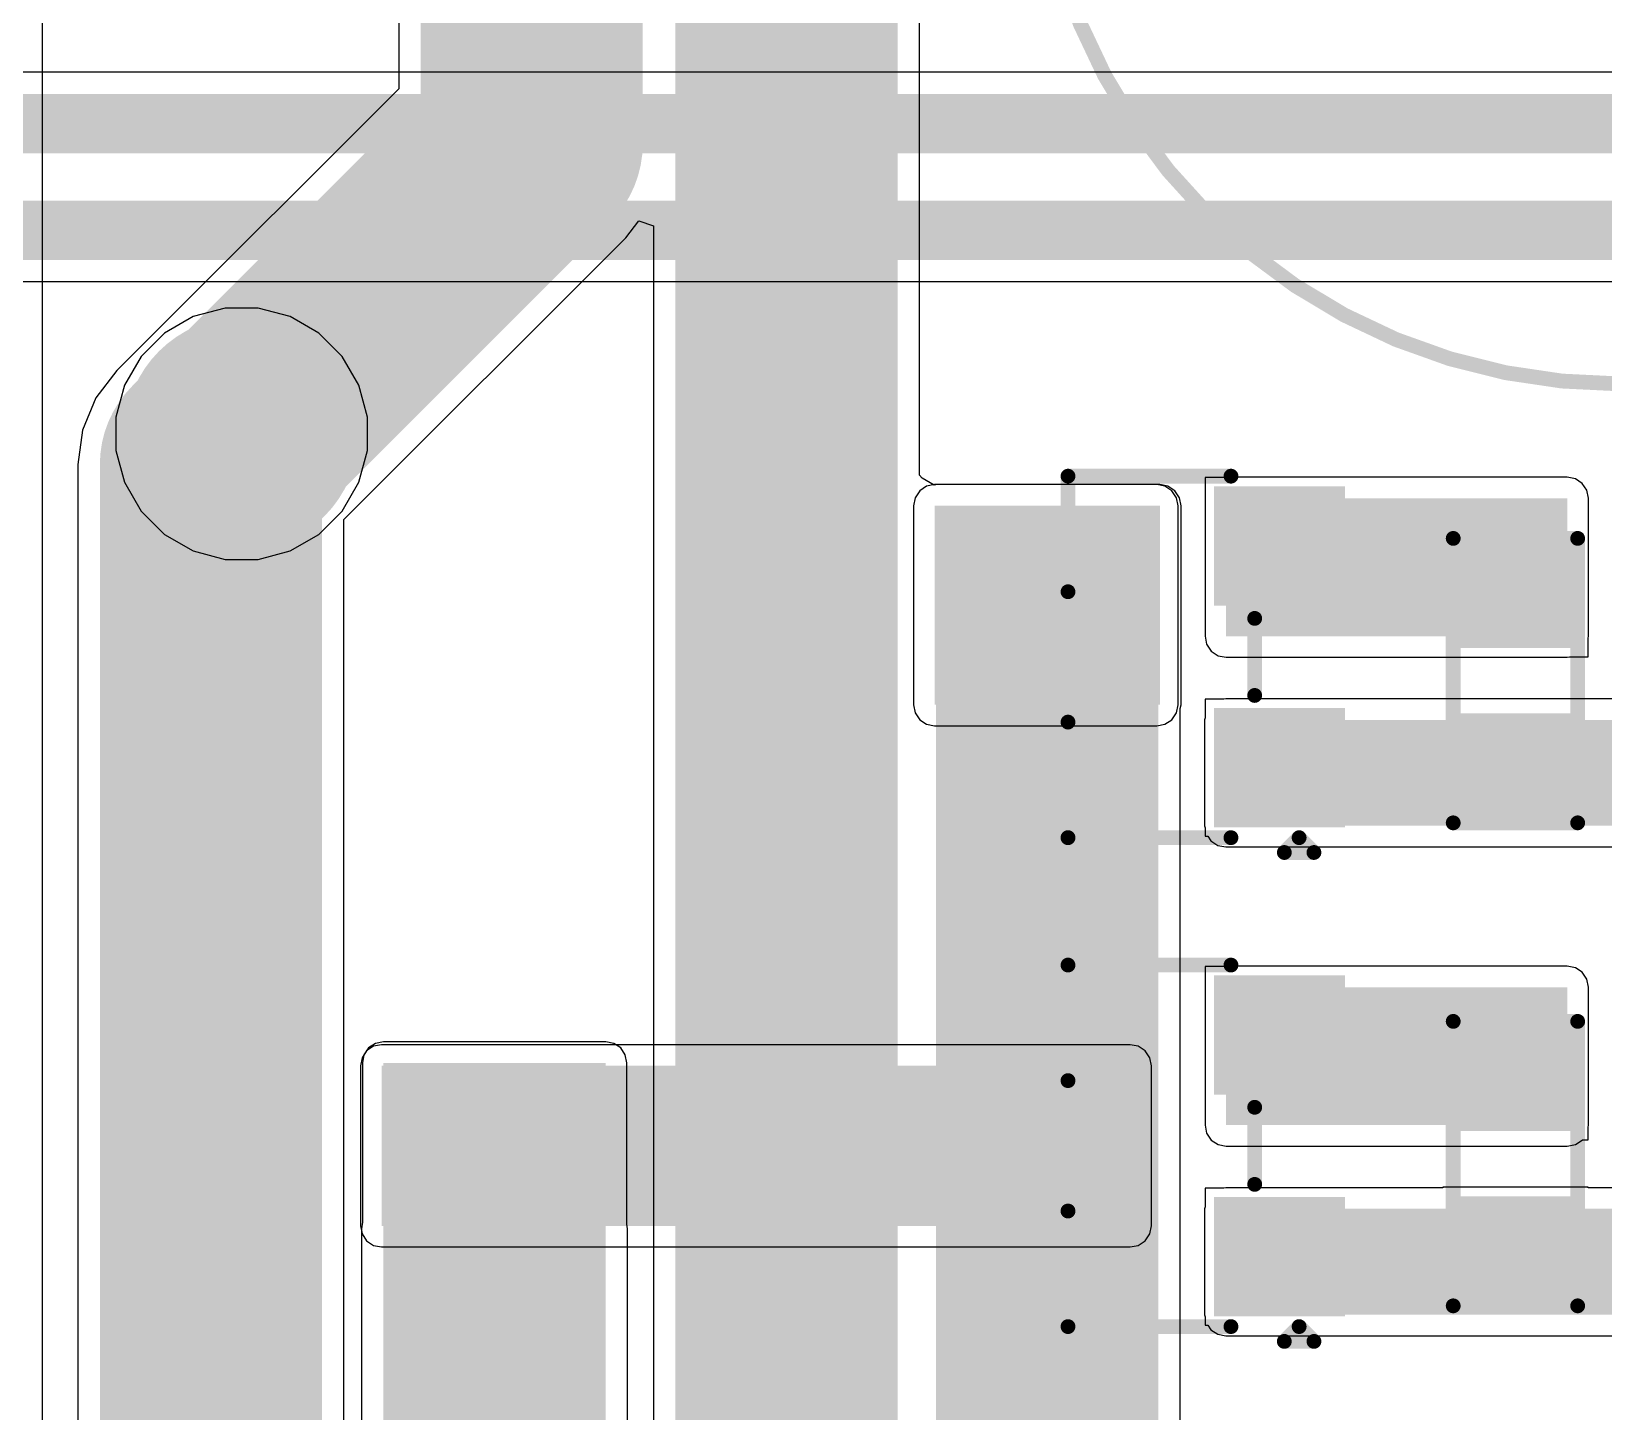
# Model space of a CAD drawing. Header units: millimetres. Extents: x -0.16 to 4.85, y -0.01 to 3.83.
# Drawn here: x 1.885 to 2.416, y 2.1 to 2.566 of the extents above; entities that cross this region are included whole.
import ezdxf

# ---------------------------------------------------------------- set-up
doc = ezdxf.new("R2010")
doc.units = ezdxf.units.MM
doc.header["$MEASUREMENT"] = 0
for name, color, linetype in [('BottomLayer', 5, 'Continuous'), ('BottomSolder', 6, 'Continuous'), ('MultiLayer', 9, 'Continuous'), ('PadHoleLayer', 156, 'Continuous'), ('TopLayer', 1, 'Continuous'), ('TopOverlay', 2, 'Continuous'), ('TopPaste', 8, 'Continuous'), ('TopSolder', 216, 'Continuous'), ('ViaHoleLayer', 16, 'Continuous')]:
    doc.layers.add(name, color=color, linetype=linetype)

# ---------------------------------------------------------------- blocks, each defined once
blk = doc.blocks.new('PE3817_M_12V_0V_12V_15')
at = {"layer": 'BottomLayer'}
h = blk.add_hatch(color=5, dxfattribs=at)
edge = h.paths.add_edge_path()
edge.add_arc((0.49213, -0.3937), 0.03543, 0, 360)
at = {"layer": 'BottomSolder'}
h = blk.add_hatch(color=6, dxfattribs=at)
edge = h.paths.add_edge_path()
edge.add_arc((0.49213, -0.3937), 0.03943, 0, 360)
at = {"layer": 'MultiLayer'}
h = blk.add_hatch(color=9, dxfattribs=at)
edge = h.paths.add_edge_path()
edge.add_arc((0.49213, -0.3937), 0.03543, 0, 360)
at = {"layer": 'PadHoleLayer'}
h = blk.add_hatch(color=156, dxfattribs=at)
edge = h.paths.add_edge_path()
edge.add_arc((0.49213, -0.3937), 0.01969, 0, 360)
at = {"layer": 'TopLayer'}
h = blk.add_hatch(color=1, dxfattribs=at)
edge = h.paths.add_edge_path()
edge.add_arc((0.49213, -0.3937), 0.03543, 0, 360)
at = {"layer": 'TopSolder'}
h = blk.add_hatch(color=216, dxfattribs=at)
edge = h.paths.add_edge_path()
edge.add_arc((0.49213, -0.3937), 0.03943, 0, 360)
at = {"layer": 'TopOverlay', "const_width": 0.005}
blk.add_lwpolyline([(0.68113, -0.80709), (0.68113, 0.80709)], dxfattribs=at)
blk = doc.blocks.new('GR1V471M1013_19')
at = {"layer": 'BottomLayer'}
h = blk.add_hatch(color=5, dxfattribs=at)
edge = h.paths.add_edge_path()
edge.add_arc((-0.09843, 0), 0.03937, 0, 360)
h = blk.add_hatch(color=5, dxfattribs=at)
edge = h.paths.add_edge_path()
edge.add_arc((0.09843, 0), 0.03937, 0, 360)
at = {"layer": 'BottomSolder'}
h = blk.add_hatch(color=6, dxfattribs=at)
edge = h.paths.add_edge_path()
edge.add_arc((-0.09843, 0), 0.04337, 0, 360)
h = blk.add_hatch(color=6, dxfattribs=at)
edge = h.paths.add_edge_path()
edge.add_arc((0.09843, 0), 0.04337, 0, 360)
at = {"layer": 'MultiLayer'}
h = blk.add_hatch(color=9, dxfattribs=at)
edge = h.paths.add_edge_path()
edge.add_arc((-0.09843, 0), 0.03937, 0, 360)
h = blk.add_hatch(color=9, dxfattribs=at)
edge = h.paths.add_edge_path()
edge.add_arc((0.09843, 0), 0.03937, 0, 360)
at = {"layer": 'PadHoleLayer'}
h = blk.add_hatch(color=156, dxfattribs=at)
edge = h.paths.add_edge_path()
edge.add_arc((-0.09843, 0), 0.01969, 0, 360)
h = blk.add_hatch(color=156, dxfattribs=at)
edge = h.paths.add_edge_path()
edge.add_arc((0.09843, 0), 0.01969, 0, 360)
at = {"layer": 'TopLayer'}
h = blk.add_hatch(color=1, dxfattribs=at)
edge = h.paths.add_edge_path()
edge.add_arc((-0.09843, 0), 0.03937, 0, 360)
h = blk.add_hatch(color=1, dxfattribs=at)
edge = h.paths.add_edge_path()
edge.add_arc((0.09843, 0), 0.03937, 0, 360)
at = {"layer": 'TopSolder'}
h = blk.add_hatch(color=216, dxfattribs=at)
edge = h.paths.add_edge_path()
edge.add_arc((-0.09843, 0), 0.04337, 0, 360)
h = blk.add_hatch(color=216, dxfattribs=at)
edge = h.paths.add_edge_path()
edge.add_arc((0.09843, 0), 0.04337, 0, 360)
at = {"layer": 'TopOverlay'}
for points, const_width in [([(0.19685, 0, 1), (-0.19685, 0, 1)], 0.005), ([(-0.10263, 0.07699, 1), (-0.10013, 0.07699, 1)], 0.0025), ([(-0.11663, 0.06299, 1), (-0.11413, 0.06299, 1)], 0.0025), ([(-0.08863, 0.06299, 1), (-0.08613, 0.06299, 1)], 0.0025), ([(-0.10263, 0.04899, 1), (-0.10013, 0.04899, 1)], 0.0025), ([(-0.1981, 0, 1), (-0.1956, 0, 1)], 0.0025), ([(0.1956, 0, 1), (0.1981, 0, 1)], 0.0025)]:
    blk.add_lwpolyline(points, format="xyb", close=True, dxfattribs=dict(at, const_width=const_width))
at = {"layer": 'TopOverlay', "const_width": 0.005}
for points in [[(-0.10138, 0.07699), (-0.10138, 0.04899)], [(-0.08738, 0.06299), (-0.11538, 0.06299)]]:
    blk.add_lwpolyline(points, dxfattribs=at)
blk = doc.blocks.new('RES_0603_63')
at = {"layer": 'TopLayer'}
for points in [[(-0.015, 0.0175), (-0.015, -0.0175), (-0.045, -0.0175), (-0.045, 0.0175)], [(0.045, 0.0175), (0.045, -0.0175), (0.015, -0.0175), (0.015, 0.0175)]]:
    blk.add_hatch(color=1, dxfattribs=at).paths.add_polyline_path(points)
at = {"layer": 'TopPaste'}
for points in [[(-0.015, 0.0175), (-0.015, -0.0175), (-0.045, -0.0175), (-0.045, 0.0175)], [(0.045, 0.0175), (0.045, -0.0175), (0.015, -0.0175), (0.015, 0.0175)]]:
    blk.add_hatch(color=8, dxfattribs=at).paths.add_polyline_path(points)
at = {"layer": 'TopSolder'}
for points in [[(-0.011, 0.0215), (-0.011, -0.0215), (-0.049, -0.0215), (-0.049, 0.0215)], [(0.049, 0.0215), (0.049, -0.0215), (0.011, -0.0215), (0.011, 0.0215)]]:
    blk.add_hatch(color=216, dxfattribs=at).paths.add_polyline_path(points)
at = {"layer": 'TopOverlay', "const_width": 0.005}
for points in [[(-0.048, 0.021), (-0.048, -0.021)], [(-0.048, 0.021), (0.048, 0.021)], [(0.048, 0.021), (0.048, -0.021)], [(-0.048, -0.021), (0.048, -0.021)]]:
    blk.add_lwpolyline(points, dxfattribs=at)
at = {"layer": 'TopOverlay', "const_width": 0.0025}
for points in [[(-0.04925, 0.021, 1), (-0.04675, 0.021, 1)], [(-0.04925, 0.021, 1), (-0.04675, 0.021, 1)], [(0.04675, 0.021, 1), (0.04925, 0.021, 1)], [(0.04675, 0.021, 1), (0.04925, 0.021, 1)], [(-0.04925, -0.021, 1), (-0.04675, -0.021, 1)], [(-0.04925, -0.021, 1), (-0.04675, -0.021, 1)], [(0.04675, -0.021, 1), (0.04925, -0.021, 1)], [(0.04675, -0.021, 1), (0.04925, -0.021, 1)]]:
    blk.add_lwpolyline(points, format="xyb", close=True, dxfattribs=at)
blk = doc.blocks.new('RES_0603_67')
at = {"layer": 'TopLayer'}
for points in [[(-0.015, 0.0175), (-0.015, -0.0175), (-0.045, -0.0175), (-0.045, 0.0175)], [(0.045, 0.0175), (0.045, -0.0175), (0.015, -0.0175), (0.015, 0.0175)]]:
    blk.add_hatch(color=1, dxfattribs=at).paths.add_polyline_path(points)
at = {"layer": 'TopPaste'}
for points in [[(-0.015, 0.0175), (-0.015, -0.0175), (-0.045, -0.0175), (-0.045, 0.0175)], [(0.045, 0.0175), (0.045, -0.0175), (0.015, -0.0175), (0.015, 0.0175)]]:
    blk.add_hatch(color=8, dxfattribs=at).paths.add_polyline_path(points)
at = {"layer": 'TopSolder'}
for points in [[(-0.011, 0.0215), (-0.011, -0.0215), (-0.049, -0.0215), (-0.049, 0.0215)], [(0.049, 0.0215), (0.049, -0.0215), (0.011, -0.0215), (0.011, 0.0215)]]:
    blk.add_hatch(color=216, dxfattribs=at).paths.add_polyline_path(points)
at = {"layer": 'TopOverlay', "const_width": 0.005}
for points in [[(-0.048, 0.021), (-0.048, -0.021)], [(-0.048, 0.021), (0.048, 0.021)], [(0.048, 0.021), (0.048, -0.021)], [(-0.048, -0.021), (0.048, -0.021)]]:
    blk.add_lwpolyline(points, dxfattribs=at)
at = {"layer": 'TopOverlay', "const_width": 0.0025}
for points in [[(-0.04925, 0.021, 1), (-0.04675, 0.021, 1)], [(-0.04925, 0.021, 1), (-0.04675, 0.021, 1)], [(0.04675, 0.021, 1), (0.04925, 0.021, 1)], [(0.04675, 0.021, 1), (0.04925, 0.021, 1)], [(-0.04925, -0.021, 1), (-0.04675, -0.021, 1)], [(-0.04925, -0.021, 1), (-0.04675, -0.021, 1)], [(0.04675, -0.021, 1), (0.04925, -0.021, 1)], [(0.04675, -0.021, 1), (0.04925, -0.021, 1)]]:
    blk.add_lwpolyline(points, format="xyb", close=True, dxfattribs=at)
blk = doc.blocks.new('SOT_23_75')
at = {"layer": 'TopLayer'}
for points in [[(-0.01614, 0.05748), (0.01614, 0.05748), (0.01614, 0.02126), (-0.01614, 0.02126)], [(-0.05354, -0.02126), (-0.02126, -0.02126), (-0.02126, -0.05748), (-0.05354, -0.05748)], [(0.02126, -0.02126), (0.05354, -0.02126), (0.05354, -0.05748), (0.02126, -0.05748)]]:
    blk.add_hatch(color=1, dxfattribs=at).paths.add_polyline_path(points)
at = {"layer": 'TopPaste'}
for points in [[(-0.01614, 0.05748), (0.01614, 0.05748), (0.01614, 0.02126), (-0.01614, 0.02126)], [(-0.05354, -0.02126), (-0.02126, -0.02126), (-0.02126, -0.05748), (-0.05354, -0.05748)], [(0.02126, -0.02126), (0.05354, -0.02126), (0.05354, -0.05748), (0.02126, -0.05748)]]:
    blk.add_hatch(color=8, dxfattribs=at).paths.add_polyline_path(points)
at = {"layer": 'TopSolder'}
for points in [[(-0.02014, 0.06148), (0.02014, 0.06148), (0.02014, 0.01726), (-0.02014, 0.01726)], [(-0.05754, -0.01726), (-0.01726, -0.01726), (-0.01726, -0.06148), (-0.05754, -0.06148)], [(0.01726, -0.01726), (0.05754, -0.01726), (0.05754, -0.06148), (0.01726, -0.06148)]]:
    blk.add_hatch(color=216, dxfattribs=at).paths.add_polyline_path(points)
at = {"layer": 'TopOverlay', "const_width": 0.005}
for points in [[(-0.061, 0.032), (-0.022, 0.032)], [(-0.061, 0.032), (-0.061, -0.023)], [(0.022, 0.032), (0.061, 0.032)], [(0.061, 0.032), (0.061, -0.023)], [(-0.013, -0.031), (0.013, -0.031)], [(-0.066, -0.041), (-0.066, -0.051)], [(-0.066, -0.041), (-0.061, -0.046)], [(-0.061, -0.046), (-0.066, -0.051)]]:
    blk.add_lwpolyline(points, dxfattribs=at)
at = {"layer": 'TopOverlay', "const_width": 0.0025}
for points in [[(-0.06225, 0.032, 1), (-0.05975, 0.032, 1)], [(-0.06225, 0.032, 1), (-0.05975, 0.032, 1)], [(-0.02325, 0.032, 1), (-0.02075, 0.032, 1)], [(0.02075, 0.032, 1), (0.02325, 0.032, 1)], [(0.05975, 0.032, 1), (0.06225, 0.032, 1)], [(0.05975, 0.032, 1), (0.06225, 0.032, 1)], [(-0.06225, -0.023, 1), (-0.05975, -0.023, 1)], [(0.05975, -0.023, 1), (0.06225, -0.023, 1)], [(-0.01425, -0.031, 1), (-0.01175, -0.031, 1)], [(0.01175, -0.031, 1), (0.01425, -0.031, 1)], [(-0.06725, -0.041, 1), (-0.06475, -0.041, 1)], [(-0.06725, -0.041, 1), (-0.06475, -0.041, 1)], [(-0.06225, -0.046, 1), (-0.05975, -0.046, 1)], [(-0.06225, -0.046, 1), (-0.05975, -0.046, 1)], [(-0.06725, -0.051, 1), (-0.06475, -0.051, 1)], [(-0.06725, -0.051, 1), (-0.06475, -0.051, 1)]]:
    blk.add_lwpolyline(points, format="xyb", close=True, dxfattribs=at)
blk = doc.blocks.new('SOT_23_76')
at = {"layer": 'TopLayer'}
for points in [[(-0.01614, 0.05748), (0.01614, 0.05748), (0.01614, 0.02126), (-0.01614, 0.02126)], [(-0.05354, -0.02126), (-0.02126, -0.02126), (-0.02126, -0.05748), (-0.05354, -0.05748)], [(0.02126, -0.02126), (0.05354, -0.02126), (0.05354, -0.05748), (0.02126, -0.05748)]]:
    blk.add_hatch(color=1, dxfattribs=at).paths.add_polyline_path(points)
at = {"layer": 'TopPaste'}
for points in [[(-0.01614, 0.05748), (0.01614, 0.05748), (0.01614, 0.02126), (-0.01614, 0.02126)], [(-0.05354, -0.02126), (-0.02126, -0.02126), (-0.02126, -0.05748), (-0.05354, -0.05748)], [(0.02126, -0.02126), (0.05354, -0.02126), (0.05354, -0.05748), (0.02126, -0.05748)]]:
    blk.add_hatch(color=8, dxfattribs=at).paths.add_polyline_path(points)
at = {"layer": 'TopSolder'}
for points in [[(-0.02014, 0.06148), (0.02014, 0.06148), (0.02014, 0.01726), (-0.02014, 0.01726)], [(-0.05754, -0.01726), (-0.01726, -0.01726), (-0.01726, -0.06148), (-0.05754, -0.06148)], [(0.01726, -0.01726), (0.05754, -0.01726), (0.05754, -0.06148), (0.01726, -0.06148)]]:
    blk.add_hatch(color=216, dxfattribs=at).paths.add_polyline_path(points)
at = {"layer": 'TopOverlay', "const_width": 0.005}
for points in [[(-0.061, 0.032), (-0.022, 0.032)], [(-0.061, 0.032), (-0.061, -0.023)], [(0.022, 0.032), (0.061, 0.032)], [(0.061, 0.032), (0.061, -0.023)], [(-0.013, -0.031), (0.013, -0.031)], [(-0.066, -0.041), (-0.066, -0.051)], [(-0.066, -0.041), (-0.061, -0.046)], [(-0.061, -0.046), (-0.066, -0.051)]]:
    blk.add_lwpolyline(points, dxfattribs=at)
at = {"layer": 'TopOverlay', "const_width": 0.0025}
for points in [[(-0.06225, 0.032, 1), (-0.05975, 0.032, 1)], [(-0.06225, 0.032, 1), (-0.05975, 0.032, 1)], [(-0.02325, 0.032, 1), (-0.02075, 0.032, 1)], [(0.02075, 0.032, 1), (0.02325, 0.032, 1)], [(0.05975, 0.032, 1), (0.06225, 0.032, 1)], [(0.05975, 0.032, 1), (0.06225, 0.032, 1)], [(-0.06225, -0.023, 1), (-0.05975, -0.023, 1)], [(0.05975, -0.023, 1), (0.06225, -0.023, 1)], [(-0.01425, -0.031, 1), (-0.01175, -0.031, 1)], [(0.01175, -0.031, 1), (0.01425, -0.031, 1)], [(-0.06725, -0.041, 1), (-0.06475, -0.041, 1)], [(-0.06725, -0.041, 1), (-0.06475, -0.041, 1)], [(-0.06225, -0.046, 1), (-0.05975, -0.046, 1)], [(-0.06225, -0.046, 1), (-0.05975, -0.046, 1)], [(-0.06725, -0.051, 1), (-0.06475, -0.051, 1)], [(-0.06725, -0.051, 1), (-0.06475, -0.051, 1)]]:
    blk.add_lwpolyline(points, format="xyb", close=True, dxfattribs=at)

msp = doc.modelspace()

# ---------------------------------------------------------------- hatches: boundary and pattern name
at = {"layer": 'BottomLayer'}
for points in [[(2.266, 2.406), (2.191, 2.406), (2.191, 2.33886), (2.266, 2.33886)], [(2.079, 2.218), (2.004, 2.218), (2.004, 2.15086), (2.079, 2.15086)]]:
    msp.add_hatch(color=5, dxfattribs=at).paths.add_polyline_path(points)
h = msp.add_hatch(color=5, dxfattribs=at)
edge = h.paths.add_edge_path()
edge.add_arc((2.209, 2.39), 0.01181, 0, 360)
h = msp.add_hatch(color=5, dxfattribs=at)
edge = h.paths.add_edge_path()
edge.add_arc((2.247, 2.39), 0.01181, 0, 360)
h = msp.add_hatch(color=5, dxfattribs=at)
edge = h.paths.add_edge_path()
edge.add_arc((2.34437, 2.3884), 0.01181, 0, 360)
h = msp.add_hatch(color=5, dxfattribs=at)
edge = h.paths.add_edge_path()
edge.add_arc((2.34437, 2.2234), 0.01181, 0, 360)
h = msp.add_hatch(color=5, dxfattribs=at)
edge = h.paths.add_edge_path()
edge.add_arc((2.022, 2.189), 0.01181, 0, 360)
h = msp.add_hatch(color=5, dxfattribs=at)
edge = h.paths.add_edge_path()
edge.add_arc((2.06, 2.189), 0.01181, 0, 360)
at = {"layer": 'BottomSolder'}
h = msp.add_hatch(color=6, dxfattribs=at)
edge = h.paths.add_edge_path()
edge.add_arc((2.209, 2.39), 0.01581, 0, 360)
h = msp.add_hatch(color=6, dxfattribs=at)
edge = h.paths.add_edge_path()
edge.add_arc((2.247, 2.39), 0.01581, 0, 360)
h = msp.add_hatch(color=6, dxfattribs=at)
edge = h.paths.add_edge_path()
edge.add_arc((2.34437, 2.3884), 0.01581, 0, 360)
h = msp.add_hatch(color=6, dxfattribs=at)
edge = h.paths.add_edge_path()
edge.add_arc((2.34437, 2.2234), 0.01581, 0, 360)
h = msp.add_hatch(color=6, dxfattribs=at)
edge = h.paths.add_edge_path()
edge.add_arc((2.022, 2.189), 0.01581, 0, 360)
h = msp.add_hatch(color=6, dxfattribs=at)
edge = h.paths.add_edge_path()
edge.add_arc((2.06, 2.189), 0.01581, 0, 360)
at = {"layer": 'TopLayer'}
for points in [[(2.19, 2.33886), (2.265, 2.33886), (2.265, 2.406), (2.19, 2.406)], [(2.28837, 2.362), (2.4035, 2.362), (2.4035, 2.40852), (2.28837, 2.40852)], [(2.28826, 2.298), (2.4635, 2.298), (2.4635, 2.33374), (2.28826, 2.33374)], [(2.28837, 2.197), (2.4035, 2.197), (2.4035, 2.24352), (2.28837, 2.24352)], [(2.00337, 2.163), (2.256, 2.163), (2.256, 2.217), (2.00337, 2.217)], [(2.25377, 2.16437), (2.25377, 2.21537), (2.16263, 2.21537), (2.16263, 2.16437)], [(2.28826, 2.133), (2.4635, 2.133), (2.4635, 2.16874), (2.28826, 2.16874)]]:
    msp.add_hatch(color=1, dxfattribs=at).paths.add_polyline_path(points)
h = msp.add_hatch(color=1, dxfattribs=at)
edge = h.paths.add_edge_path()
edge.add_arc((2.209, 2.39), 0.01181, 0, 360)
h = msp.add_hatch(color=1, dxfattribs=at)
edge = h.paths.add_edge_path()
edge.add_arc((2.247, 2.39), 0.01181, 0, 360)
h = msp.add_hatch(color=1, dxfattribs=at)
edge = h.paths.add_edge_path()
edge.add_arc((2.34437, 2.3884), 0.01181, 0, 360)
h = msp.add_hatch(color=1, dxfattribs=at)
edge = h.paths.add_edge_path()
edge.add_arc((2.34437, 2.2234), 0.01181, 0, 360)
h = msp.add_hatch(color=1, dxfattribs=at)
edge = h.paths.add_edge_path()
edge.add_arc((2.022, 2.189), 0.01181, 0, 360)
h = msp.add_hatch(color=1, dxfattribs=at)
edge = h.paths.add_edge_path()
edge.add_arc((2.06, 2.189), 0.01181, 0, 360)
at = {"layer": 'TopSolder'}
h = msp.add_hatch(color=216, dxfattribs=at)
edge = h.paths.add_edge_path()
edge.add_arc((2.209, 2.39), 0.01581, 0, 360)
h = msp.add_hatch(color=216, dxfattribs=at)
edge = h.paths.add_edge_path()
edge.add_arc((2.247, 2.39), 0.01581, 0, 360)
h = msp.add_hatch(color=216, dxfattribs=at)
edge = h.paths.add_edge_path()
edge.add_arc((2.34437, 2.3884), 0.01581, 0, 360)
h = msp.add_hatch(color=216, dxfattribs=at)
edge = h.paths.add_edge_path()
edge.add_arc((2.34437, 2.2234), 0.01581, 0, 360)
h = msp.add_hatch(color=216, dxfattribs=at)
edge = h.paths.add_edge_path()
edge.add_arc((2.022, 2.189), 0.01581, 0, 360)
h = msp.add_hatch(color=216, dxfattribs=at)
edge = h.paths.add_edge_path()
edge.add_arc((2.06, 2.189), 0.01581, 0, 360)
at = {"layer": 'ViaHoleLayer'}
h = msp.add_hatch(color=16, dxfattribs=at)
edge = h.paths.add_edge_path()
edge.add_arc((2.209, 2.39), 0.00591, 0, 360)
h = msp.add_hatch(color=16, dxfattribs=at)
edge = h.paths.add_edge_path()
edge.add_arc((2.247, 2.39), 0.00591, 0, 360)
h = msp.add_hatch(color=16, dxfattribs=at)
edge = h.paths.add_edge_path()
edge.add_arc((2.34437, 2.3884), 0.00591, 0, 360)
h = msp.add_hatch(color=16, dxfattribs=at)
edge = h.paths.add_edge_path()
edge.add_arc((2.34437, 2.2234), 0.00591, 0, 360)
h = msp.add_hatch(color=16, dxfattribs=at)
edge = h.paths.add_edge_path()
edge.add_arc((2.022, 2.189), 0.00591, 0, 360)
h = msp.add_hatch(color=16, dxfattribs=at)
edge = h.paths.add_edge_path()
edge.add_arc((2.06, 2.189), 0.00591, 0, 360)

# ---------------------------------------------------------------- linework, layer by layer
at = {"layer": 'BottomLayer'}
for p, q in [((2.00912, 3.373), (2.00912, 2.54676)), ((1.88888, 0.34576), (1.88888, 3.08698)), ((2.18488, 2.41635), (2.18488, 2.72341)), ((2.00912, 2.54676), (1.92439, 2.46204)), ((2.08574, 2.49644), (2.09012, 2.50214)), ((2.09012, 2.50214), (2.09512, 2.50044)), ((2.09512, 2.50044), (2.09512, 1.76924)), ((1.99066, 2.40136), (2.08574, 2.49644)), ((1.92439, 2.46204), (1.91404, 2.45169)), ((1.91404, 2.45169), (1.9069, 2.44239)), ((1.9069, 2.44239), (1.90242, 2.43157)), ((1.90242, 2.43157), (1.90089, 2.41995)), ((1.90089, 2.41995), (1.90089, 0.59818)), ((2.18577, 2.41536), (2.18488, 2.41635)), ((2.18988, 2.41292), (2.18577, 2.41536)), ((2.191, 2.41314), (2.18988, 2.41292)), ((2.266, 2.41314), (2.191, 2.41314)), ((2.26873, 2.41259), (2.266, 2.41314)), ((2.27105, 2.41105), (2.26873, 2.41259)), ((2.27259, 2.40873), (2.27105, 2.41105)), ((2.27314, 2.406), (2.27259, 2.40873)), ((2.27314, 2.33886), (2.27314, 2.406)), ((1.99066, 1.66454), (1.99066, 2.40136)), ((2.27288, 2.33759), (2.27314, 2.33886)), ((2.27288, 1.99511), (2.27288, 2.33759)), ((1.99895, 2.22305), (1.99741, 2.22073)), ((2.00127, 2.22459), (1.99895, 2.22305)), ((2.004, 2.22514), (2.00127, 2.22459)), ((2.079, 2.22514), (2.004, 2.22514)), ((2.08173, 2.22459), (2.079, 2.22514)), ((2.08405, 2.22305), (2.08173, 2.22459)), ((2.08559, 2.22073), (2.08405, 2.22305)), ((1.99741, 2.22073), (1.99686, 2.218)), ((1.99686, 2.218), (1.99686, 2.1642)), ((2.08614, 2.218), (2.08559, 2.22073)), ((2.08614, 2.16355), (2.08614, 2.218)), ((1.99686, 2.1642), (1.99657, 2.162)), ((1.99657, 2.162), (1.99657, 1.66281)), ((2.08634, 2.162), (2.08614, 2.16355)), ((2.08634, 1.65946), (2.08634, 2.162))]:
    msp.add_line(p, q, dxfattribs=at)
at = {"layer": 'BottomLayer', "const_width": 0.075}
for points in [[(2.054, 2.52817), (2.054, 3.373)], [(2.14, 1.76924), (2.14, 2.742)], [(1.95613, 2.4303), (2.054, 2.52817)], [(1.94578, 2.41995), (1.95613, 2.4303)], [(1.94578, 0.59818), (1.94578, 2.41995)], [(2.228, 1.97652), (2.228, 2.355)], [(2.04146, 1.62206), (2.04146, 2.162)]]:
    msp.add_lwpolyline(points, dxfattribs=at)
at = {"layer": 'BottomLayer', "const_width": 0.0375}
for points in [[(2.03525, 2.52817, 1), (2.07275, 2.52817, 1)], [(2.03525, 2.52817, 1), (2.07275, 2.52817, 1)], [(1.93738, 2.4303, 1), (1.97488, 2.4303, 1)], [(1.93738, 2.4303, 1), (1.97488, 2.4303, 1)], [(1.92703, 2.41995, 1), (1.96453, 2.41995, 1)], [(1.92703, 2.41995, 1), (1.96453, 2.41995, 1)], [(2.20925, 2.355, 1), (2.24675, 2.355, 1)], [(2.02271, 2.162, 1), (2.06021, 2.162, 1)]]:
    msp.add_lwpolyline(points, format="xyb", close=True, dxfattribs=at)
at = {"layer": 'TopLayer'}
for p, q in [((3.325, 2.55233), (1.73731, 2.55233)), ((1.55831, 2.48167), (3.29582, 2.48167)), ((1.95054, 2.47273), (1.93975, 2.46984)), ((1.96171, 2.47273), (1.95054, 2.47273)), ((1.9725, 2.46984), (1.96171, 2.47273)), ((1.93975, 2.46984), (1.93007, 2.46425)), ((1.98218, 2.46425), (1.9725, 2.46984)), ((1.93007, 2.46425), (1.92217, 2.45635)), ((1.99008, 2.45635), (1.98218, 2.46425)), ((1.92217, 2.45635), (1.91658, 2.44668)), ((1.99567, 2.44668), (1.99008, 2.45635)), ((1.91658, 2.44668), (1.91369, 2.43589)), ((1.99856, 2.43589), (1.99567, 2.44668)), ((1.91369, 2.43589), (1.91369, 2.42471)), ((1.99856, 2.42471), (1.99856, 2.43589)), ((1.91369, 2.42471), (1.91658, 2.41392)), ((1.99567, 2.41392), (1.99856, 2.42471)), ((2.28778, 2.41554), (2.28126, 2.41554)), ((2.28126, 2.41554), (2.28126, 2.40865)), ((2.28837, 2.41566), (2.28778, 2.41554)), ((2.4035, 2.41566), (2.28837, 2.41566)), ((2.40623, 2.41512), (2.4035, 2.41566)), ((2.40855, 2.41357), (2.40623, 2.41512)), ((1.91658, 2.41392), (1.92217, 2.40424)), ((1.99008, 2.40424), (1.99567, 2.41392)), ((2.18341, 2.40873), (2.18286, 2.406)), ((2.18495, 2.41105), (2.18341, 2.40873)), ((2.18727, 2.41259), (2.18495, 2.41105)), ((2.19, 2.41314), (2.18727, 2.41259)), ((2.265, 2.41314), (2.19, 2.41314)), ((2.26773, 2.41259), (2.265, 2.41314)), ((2.27005, 2.41105), (2.26773, 2.41259)), ((2.27159, 2.40873), (2.27005, 2.41105)), ((2.27214, 2.406), (2.27159, 2.40873)), ((2.41009, 2.41126), (2.40855, 2.41357)), ((2.41064, 2.40852), (2.41009, 2.41126)), ((1.92217, 2.40424), (1.93007, 2.39634)), ((1.98218, 2.39634), (1.99008, 2.40424)), ((2.18286, 2.406), (2.18286, 2.33886)), ((2.27214, 2.33886), (2.27214, 2.406)), ((2.28126, 2.40865), (2.28124, 2.40852)), ((2.28124, 2.40852), (2.28124, 2.362)), ((2.41064, 2.362), (2.41064, 2.40852)), ((1.93007, 2.39634), (1.93975, 2.39076)), ((1.9725, 2.39076), (1.98218, 2.39634)), ((1.93975, 2.39076), (1.95054, 2.38787)), ((1.95054, 2.38787), (1.96171, 2.38787)), ((1.96171, 2.38787), (1.9725, 2.39076)), ((2.28124, 2.362), (2.28178, 2.35927)), ((2.4105, 2.36131), (2.41064, 2.362)), ((2.4105, 2.355), (2.4105, 2.36131)), ((2.28178, 2.35927), (2.28333, 2.35695)), ((2.28333, 2.35695), (2.28564, 2.35541)), ((2.28564, 2.35541), (2.28837, 2.35486)), ((2.28837, 2.35486), (2.4035, 2.35486)), ((2.4035, 2.35486), (2.40419, 2.355)), ((2.40419, 2.355), (2.4105, 2.355)), ((2.28757, 2.34074), (2.28126, 2.34074)), ((2.28126, 2.34074), (2.28126, 2.33443)), ((2.28826, 2.34088), (2.28757, 2.34074)), ((2.4635, 2.34088), (2.28826, 2.34088)), ((2.18286, 2.33886), (2.18341, 2.33613)), ((2.18341, 2.33613), (2.18495, 2.33381)), ((2.27005, 2.33381), (2.27159, 2.33613)), ((2.27159, 2.33613), (2.27214, 2.33886)), ((2.28126, 2.33443), (2.28112, 2.33374)), ((2.18495, 2.33381), (2.18727, 2.33226)), ((2.18727, 2.33226), (2.19, 2.33172)), ((2.19, 2.33172), (2.265, 2.33172)), ((2.265, 2.33172), (2.26773, 2.33226)), ((2.26773, 2.33226), (2.27005, 2.33381)), ((2.28112, 2.33374), (2.28112, 2.298)), ((2.28112, 2.298), (2.28126, 2.29731)), ((2.28126, 2.29731), (2.28126, 2.29446)), ((2.28126, 2.29446), (2.28221, 2.29446)), ((2.28221, 2.29446), (2.28321, 2.29295)), ((2.28321, 2.29295), (2.28553, 2.29141)), ((2.28553, 2.29141), (2.28826, 2.29086)), ((2.28826, 2.29086), (2.4635, 2.29086)), ((2.28778, 2.25054), (2.28126, 2.25054)), ((2.28126, 2.25054), (2.28126, 2.24365)), ((2.28837, 2.25066), (2.28778, 2.25054)), ((2.4035, 2.25066), (2.28837, 2.25066)), ((2.40623, 2.25012), (2.4035, 2.25066)), ((2.40855, 2.24857), (2.40623, 2.25012)), ((2.41009, 2.24626), (2.40855, 2.24857)), ((2.41064, 2.24352), (2.41009, 2.24626)), ((2.28126, 2.24365), (2.28124, 2.24352)), ((2.28124, 2.24352), (2.28124, 2.197)), ((2.41064, 2.197), (2.41064, 2.24352)), ((2.00064, 2.22359), (1.99832, 2.22205)), ((2.00337, 2.22414), (2.00064, 2.22359)), ((2.256, 2.22414), (2.00337, 2.22414)), ((2.25873, 2.22359), (2.256, 2.22414)), ((2.26105, 2.22205), (2.25873, 2.22359)), ((1.99678, 2.21973), (1.99623, 2.217)), ((1.99832, 2.22205), (1.99678, 2.21973)), ((2.26259, 2.21973), (2.26105, 2.22205)), ((2.26314, 2.217), (2.26259, 2.21973)), ((1.99623, 2.217), (1.99623, 2.163)), ((2.26314, 2.163), (2.26314, 2.217)), ((2.28124, 2.197), (2.28178, 2.19427)), ((2.4105, 2.19631), (2.41064, 2.197)), ((2.28178, 2.19427), (2.28333, 2.19195)), ((2.28333, 2.19195), (2.28564, 2.19041)), ((2.40623, 2.19041), (2.40855, 2.19195)), ((2.40855, 2.19195), (2.40858, 2.192)), ((2.40858, 2.192), (2.4105, 2.192)), ((2.4105, 2.192), (2.4105, 2.19631)), ((2.28564, 2.19041), (2.28837, 2.18986)), ((2.28837, 2.18986), (2.4035, 2.18986)), ((2.4035, 2.18986), (2.40623, 2.19041)), ((2.28757, 2.17574), (2.28126, 2.17574)), ((2.28126, 2.17574), (2.28126, 2.16943)), ((2.28826, 2.17588), (2.28757, 2.17574)), ((2.3615, 2.17588), (2.28826, 2.17588)), ((2.4105, 2.176), (2.3615, 2.176)), ((2.3615, 2.176), (2.3615, 2.17588)), ((2.4105, 2.17588), (2.4105, 2.176)), ((2.4635, 2.17588), (2.4105, 2.17588)), ((2.28126, 2.16943), (2.28112, 2.16874)), ((2.28112, 2.16874), (2.28112, 2.133)), ((1.99623, 2.163), (1.99678, 2.16027)), ((1.99678, 2.16027), (1.99832, 2.15795)), ((2.26105, 2.15795), (2.26259, 2.16027)), ((2.26259, 2.16027), (2.26314, 2.163)), ((1.99832, 2.15795), (2.00064, 2.15641)), ((2.00064, 2.15641), (2.00337, 2.15586)), ((2.00337, 2.15586), (2.256, 2.15586)), ((2.256, 2.15586), (2.25873, 2.15641)), ((2.25873, 2.15641), (2.26105, 2.15795)), ((2.28112, 2.133), (2.28126, 2.13231)), ((2.28126, 2.13231), (2.28126, 2.12946)), ((2.28126, 2.12946), (2.28221, 2.12946)), ((2.28221, 2.12946), (2.28321, 2.12795)), ((2.28321, 2.12795), (2.28553, 2.12641)), ((2.28553, 2.12641), (2.28826, 2.12586)), ((2.28826, 2.12586), (2.45628, 2.12586))]:
    msp.add_line(p, q, dxfattribs=at)
for points, const_width in [([(1.73, 2.535), (3.325, 2.535)], 0.02), ([(1.551, 2.499), (3.303, 2.499)], 0.02), ([(2.30737, 2.3934), (2.35737, 2.3934)], 0.025), ([(2.30737, 2.2284), (2.35737, 2.2284)], 0.025)]:
    msp.add_lwpolyline(points, dxfattribs=dict(at, const_width=const_width))
at = {"layer": 'TopLayer', "const_width": 0.0125}
for points in [[(2.30112, 2.3934, 1), (2.31362, 2.3934, 1)], [(2.35112, 2.3934, 1), (2.36362, 2.3934, 1)], [(2.30112, 2.2284, 1), (2.31362, 2.2284, 1)], [(2.35112, 2.2284, 1), (2.36362, 2.2284, 1)]]:
    msp.add_lwpolyline(points, format="xyb", close=True, dxfattribs=at)

# ---------------------------------------------------------------- block references
msp.add_blockref('PE3817_M_12V_0V_12V_15', (1.464, 2.824))
for name, p, rotation in [('GR1V471M1013_19', (2.421, 2.644), 180), ('SOT_23_75', (2.267, 2.355), 90), ('RES_0603_63', (2.386, 2.347), 90), ('SOT_23_76', (2.267, 2.19), 90), ('RES_0603_67', (2.386, 2.184), 90)]:
    msp.add_blockref(name, p, dxfattribs=dict(rotation=rotation))

doc.saveas('drawing.dxf')
